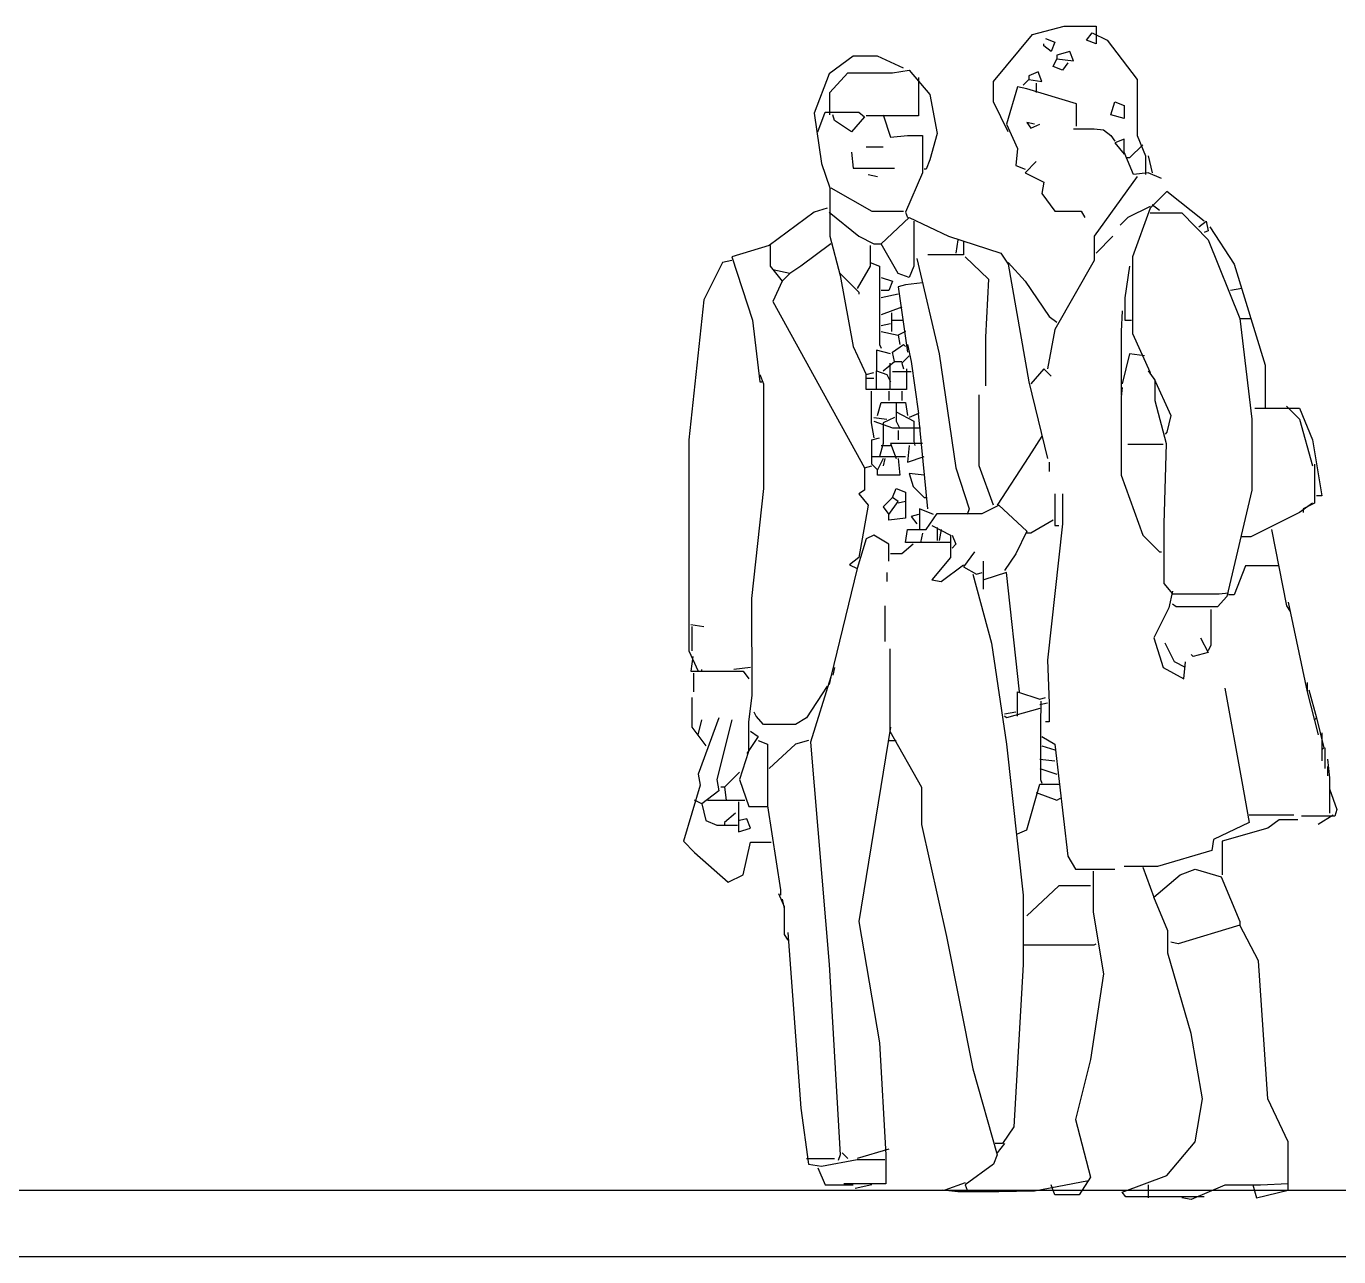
# Model space of a CAD drawing. Extents: x 500 to 638, y 181 to 267.
# Drawn here: x 604.178 to 606.152, y 209.438 to 211.289 of the extents above; entities that cross this region are included whole.
import ezdxf

# ---------------------------------------------------------------- set-up
doc = ezdxf.new("R2010")
doc.units = 0
doc.header["$LTSCALE"] = 7
doc.layers.add('ACESSÓRIO', color=2, linetype='CONTINUOUS')
doc.layers.add('ALVENARIA', color=7, linetype='CONTINUOUS')

msp = doc.modelspace()

# ---------------------------------------------------------------- linework, layer by layer
at = {"layer": 'ACESSÓRIO', "linetype": 'Continuous'}
for points in [[(605.6549, 211.1305), (605.6325, 211.1754), (605.6325, 211.2063), (605.6915, 211.2766), (605.7392, 211.2892), (605.787, 211.2892), (605.787, 211.2625), (605.7729, 211.2681), (605.7814, 211.2794), (605.8038, 211.2681), (605.8488, 211.2091), (605.8488, 211.1249), (605.8614, 211.094), (605.8614, 211.0659)], [(605.7111, 211.2709), (605.7252, 211.2653), (605.7196, 211.2513), (605.7083, 211.2597), (605.7083, 211.2625)], [(605.7111, 211.2709), (605.7252, 211.2653), (605.7196, 211.2513), (605.7083, 211.2597), (605.7083, 211.2625)], [(605.7111, 211.2709), (605.7252, 211.2653), (605.7196, 211.2513), (605.7083, 211.2597), (605.7083, 211.2625)], [(605.4976, 211.226), (605.4583, 211.2443), (605.4218, 211.2443), (605.3853, 211.2176), (605.3628, 211.1586), (605.374, 211.0827), (605.3867, 211.0462), (605.3867, 210.9732), (605.4021, 210.9142), (605.4218, 210.8074), (605.4414, 210.7653), (605.4527, 210.7681)], [(605.7448, 211.2344), (605.7364, 211.2232), (605.7224, 211.2288), (605.728, 211.24), (605.7533, 211.2372), (605.7476, 211.2513), (605.728, 211.2457), (605.728, 211.24)], [(605.3867, 211.1558), (605.3867, 211.1895), (605.4134, 211.219), (605.4808, 211.219), (605.5061, 211.2232), (605.537, 211.1867), (605.5482, 211.1277), (605.537, 211.0884), (605.5313, 211.0743), (605.5285, 211.0743)], [(605.3867, 211.1558), (605.3867, 211.1895), (605.4134, 211.219), (605.4808, 211.219), (605.5061, 211.2232), (605.537, 211.1867), (605.5482, 211.1277), (605.537, 211.0884), (605.5313, 211.0743), (605.5285, 211.0743)], [(605.6858, 211.2091), (605.7055, 211.2063), (605.6999, 211.2204), (605.6858, 211.2148), (605.6858, 211.2091)], [(605.6858, 211.2091), (605.7055, 211.2063), (605.6999, 211.2204), (605.6858, 211.2148), (605.6858, 211.2091)], [(605.5201, 211.212), (605.5201, 211.1544), (605.4414, 211.1544)], [(605.5201, 211.212), (605.5201, 211.1544), (605.4414, 211.1544)], [(605.5201, 211.212), (605.5201, 211.1544), (605.4414, 211.1544)], [(605.7575, 211.1389), (605.7575, 211.1726), (605.683, 211.1951), (605.669, 211.1979), (605.6521, 211.1417), (605.669, 211.1052), (605.6662, 211.0799), (605.6802, 211.0743)], [(605.7575, 211.1389), (605.7575, 211.1726), (605.683, 211.1951), (605.669, 211.1979), (605.6521, 211.1417), (605.669, 211.1052), (605.6662, 211.0799), (605.6802, 211.0743)], [(605.7575, 211.1389), (605.7575, 211.1726), (605.683, 211.1951), (605.669, 211.1979), (605.6521, 211.1417), (605.669, 211.1052), (605.6662, 211.0799), (605.6802, 211.0743)], [(605.7575, 211.1389), (605.7575, 211.1726), (605.683, 211.1951), (605.669, 211.1979), (605.6521, 211.1417), (605.669, 211.1052), (605.6662, 211.0799), (605.6802, 211.0743)], [(605.7575, 211.1389), (605.7575, 211.1726), (605.683, 211.1951), (605.669, 211.1979), (605.6521, 211.1417), (605.669, 211.1052), (605.6662, 211.0799), (605.6802, 211.0743)], [(605.7575, 211.1389), (605.7575, 211.1726), (605.683, 211.1951), (605.669, 211.1979), (605.6521, 211.1417), (605.669, 211.1052), (605.6662, 211.0799), (605.6802, 211.0743)], [(605.7575, 211.1389), (605.7575, 211.1726), (605.683, 211.1951), (605.669, 211.1979), (605.6521, 211.1417), (605.669, 211.1052), (605.6662, 211.0799), (605.6802, 211.0743)], [(605.7575, 211.1389), (605.7575, 211.1726), (605.683, 211.1951), (605.669, 211.1979), (605.6521, 211.1417), (605.669, 211.1052), (605.6662, 211.0799), (605.6802, 211.0743)], [(605.6858, 211.2091), (605.6774, 211.2007)], [(605.6858, 211.2091), (605.6774, 211.2007)], [(605.6858, 211.2091), (605.6774, 211.2007)], [(605.6971, 211.2035), (605.6971, 211.1895)], [(605.6971, 211.2035), (605.6971, 211.1895)], [(605.6971, 211.2035), (605.6971, 211.1895)], [(605.6971, 211.2035), (605.6971, 211.1895)], [(605.6971, 211.2035), (605.6971, 211.1895)], [(605.6971, 211.2035), (605.6971, 211.1895)], [(605.6971, 211.2035), (605.6971, 211.1895)], [(605.6971, 211.2035), (605.6971, 211.1895)], [(605.3684, 211.1305), (605.3796, 211.16), (605.4302, 211.16), (605.4386, 211.153), (605.419, 211.1305), (605.3937, 211.1473), (605.3909, 211.1558)], [(605.8151, 211.1754), (605.8291, 211.1698), (605.8291, 211.1502), (605.8094, 211.1558), (605.8151, 211.1754)], [(605.8151, 211.1754), (605.8291, 211.1698), (605.8291, 211.1502), (605.8094, 211.1558), (605.8151, 211.1754)], [(605.8151, 211.1754), (605.8291, 211.1698), (605.8291, 211.1502), (605.8094, 211.1558), (605.8151, 211.1754)], [(605.8151, 211.1754), (605.8291, 211.1698), (605.8291, 211.1502), (605.8094, 211.1558), (605.8151, 211.1754)], [(605.8151, 211.1754), (605.8291, 211.1698), (605.8291, 211.1502), (605.8094, 211.1558), (605.8151, 211.1754)], [(605.8151, 211.1754), (605.8291, 211.1698), (605.8291, 211.1502), (605.8094, 211.1558), (605.8151, 211.1754)], [(605.8151, 211.1754), (605.8291, 211.1698), (605.8291, 211.1502), (605.8094, 211.1558), (605.8151, 211.1754)], [(605.8151, 211.1754), (605.8291, 211.1698), (605.8291, 211.1502), (605.8094, 211.1558), (605.8151, 211.1754)], [(605.4667, 211.1558), (605.478, 211.1221), (605.5033, 211.1249), (605.5257, 211.1249), (605.5257, 211.0687), (605.5004, 211.0097), (605.5033, 211.0013)], [(605.4667, 211.1558), (605.478, 211.1221), (605.5033, 211.1249), (605.5257, 211.1249), (605.5257, 211.0687), (605.5004, 211.0097), (605.5033, 211.0013)], [(605.4667, 211.1558), (605.478, 211.1221), (605.5033, 211.1249), (605.5257, 211.1249), (605.5257, 211.0687), (605.5004, 211.0097), (605.5033, 211.0013)], [(605.4667, 211.1558), (605.478, 211.1221), (605.5033, 211.1249), (605.5257, 211.1249), (605.5257, 211.0687), (605.5004, 211.0097), (605.5033, 211.0013)], [(605.4667, 211.1558), (605.478, 211.1221), (605.5033, 211.1249), (605.5257, 211.1249), (605.5257, 211.0687), (605.5004, 211.0097), (605.5033, 211.0013)], [(605.6943, 211.1417), (605.683, 211.1445), (605.6887, 211.1361), (605.7027, 211.1417)], [(605.6943, 211.1417), (605.683, 211.1445), (605.6887, 211.1361), (605.7027, 211.1417)], [(605.6943, 211.1417), (605.683, 211.1445), (605.6887, 211.1361), (605.7027, 211.1417)], [(605.7533, 211.1347), (605.7842, 211.1347), (605.7982, 211.1333), (605.8094, 211.1249), (605.8151, 211.1164)], [(605.8853, 211.0603), (605.8656, 211.0687), (605.8432, 211.0659), (605.8291, 211.0996), (605.8291, 211.1193), (605.8151, 211.1136), (605.8291, 211.0968)], [(605.8853, 211.0603), (605.8656, 211.0687), (605.8432, 211.0659), (605.8291, 211.0996), (605.8291, 211.1193), (605.8151, 211.1136), (605.8291, 211.0968)], [(605.8853, 211.0603), (605.8656, 211.0687), (605.8432, 211.0659), (605.8291, 211.0996), (605.8291, 211.1193), (605.8151, 211.1136), (605.8291, 211.0968)], [(605.8853, 211.0603), (605.8656, 211.0687), (605.8432, 211.0659), (605.8291, 211.0996), (605.8291, 211.1193), (605.8151, 211.1136), (605.8291, 211.0968)], [(605.8853, 211.0603), (605.8656, 211.0687), (605.8432, 211.0659), (605.8291, 211.0996), (605.8291, 211.1193), (605.8151, 211.1136), (605.8291, 211.0968)], [(605.8853, 211.0603), (605.8656, 211.0687), (605.8432, 211.0659), (605.8291, 211.0996), (605.8291, 211.1193), (605.8151, 211.1136), (605.8291, 211.0968)], [(605.8853, 211.0603), (605.8656, 211.0687), (605.8432, 211.0659), (605.8291, 211.0996), (605.8291, 211.1193), (605.8151, 211.1136), (605.8291, 211.0968)], [(605.419, 211.0996), (605.4218, 211.0757), (605.4836, 211.0757)], [(605.419, 211.0996), (605.4218, 211.0757), (605.4836, 211.0757)], [(605.419, 211.0996), (605.4218, 211.0757), (605.4836, 211.0757)], [(605.419, 211.0996), (605.4218, 211.0757), (605.4836, 211.0757)], [(605.419, 211.0996), (605.4218, 211.0757), (605.4836, 211.0757)], [(605.419, 211.0996), (605.4218, 211.0757), (605.4836, 211.0757)], [(605.4414, 211.108), (605.4667, 211.108)], [(605.4414, 211.108), (605.4667, 211.108)], [(605.8572, 211.1108), (605.8375, 211.0912), (605.8319, 211.0912)], [(605.6971, 211.0855), (605.6802, 211.0687), (605.7083, 211.0546), (605.7055, 211.0378), (605.7252, 211.0111), (605.7645, 211.0111), (605.7701, 211.0013)], [(605.6971, 211.0855), (605.6802, 211.0687), (605.7083, 211.0546), (605.7055, 211.0378), (605.7252, 211.0111), (605.7645, 211.0111), (605.7701, 211.0013)], [(605.6971, 211.0855), (605.6802, 211.0687), (605.7083, 211.0546), (605.7055, 211.0378), (605.7252, 211.0111), (605.7645, 211.0111), (605.7701, 211.0013)], [(605.6971, 211.0855), (605.6802, 211.0687), (605.7083, 211.0546), (605.7055, 211.0378), (605.7252, 211.0111), (605.7645, 211.0111), (605.7701, 211.0013)], [(605.8656, 211.094), (605.8712, 211.0687)], [(605.4443, 211.0659), (605.4583, 211.0631)], [(605.8488, 211.0631), (605.7842, 210.9732), (605.7842, 210.9367), (605.7252, 210.8327), (605.7139, 210.7737)], [(605.8488, 211.0631), (605.7842, 210.9732), (605.7842, 210.9367), (605.7252, 210.8327), (605.7139, 210.7737)], [(605.8488, 211.0631), (605.7842, 210.9732), (605.7842, 210.9367), (605.7252, 210.8327), (605.7139, 210.7737)], [(605.3881, 211.0462), (605.4499, 211.0111), (605.4976, 211.0111)], [(605.3881, 211.0462), (605.4499, 211.0111), (605.4976, 211.0111)], [(605.3881, 211.0462), (605.4499, 211.0111), (605.4976, 211.0111)], [(605.3881, 211.0462), (605.4499, 211.0111), (605.4976, 211.0111)], [(605.3881, 211.0462), (605.4499, 211.0111), (605.4976, 211.0111)], [(605.3881, 211.0462), (605.4499, 211.0111), (605.4976, 211.0111)], [(605.9499, 210.9957), (605.8937, 211.0406), (605.8684, 211.0153), (605.8418, 210.9423), (605.8418, 210.8271), (605.8684, 210.7681)], [(605.9499, 210.9957), (605.8937, 211.0406), (605.8684, 211.0153), (605.8418, 210.9423), (605.8418, 210.8271), (605.8684, 210.7681)], [(605.9499, 210.9957), (605.8937, 211.0406), (605.8684, 211.0153), (605.8418, 210.9423), (605.8418, 210.8271), (605.8684, 210.7681)], [(605.8712, 211.0209), (605.8825, 211.0125)], [(605.8712, 211.0209), (605.8825, 211.0125)], [(605.8712, 211.0209), (605.8825, 211.0125)], [(605.8712, 211.0209), (605.8825, 211.0125)], [(605.8712, 211.0209), (605.8825, 211.0125)], [(605.3825, 211.0153), (605.3628, 211.0097), (605.2954, 210.9591), (605.2392, 210.9423), (605.2701, 210.8468), (605.2813, 210.7541), (605.2841, 210.7541)], [(605.3853, 211.0097), (605.4302, 210.9732), (605.4527, 210.9619), (605.4639, 210.9619)], [(605.3853, 211.0097), (605.4302, 210.9732), (605.4527, 210.9619), (605.4639, 210.9619)], [(605.5131, 210.9957), (605.5131, 210.9282), (605.5061, 210.9114), (605.4892, 210.917), (605.4639, 210.9619), (605.5061, 211.0013), (605.5651, 210.9732), (605.6437, 210.9479), (605.6549, 210.931), (605.6858, 210.7541), (605.7139, 210.6389)], [(605.8684, 211.0181), (605.8347, 211.0013), (605.8235, 210.99)], [(605.8684, 211.0181), (605.8347, 211.0013), (605.8235, 210.99)], [(605.8684, 211.0181), (605.8347, 211.0013), (605.8235, 210.99)], [(605.8684, 211.0181), (605.8347, 211.0013), (605.8235, 210.99)], [(605.8684, 211.0083), (605.9162, 211.0083), (605.9555, 210.9676), (606.0033, 210.8496), (606.0215, 210.6979), (606.0215, 210.5911), (605.9836, 210.431), (605.9696, 210.4156), (605.9078, 210.4156), (605.9021, 210.4198)], [(605.9415, 210.9872), (605.9527, 210.9957), (605.9555, 210.9816), (605.9499, 210.9788)], [(605.9415, 210.9872), (605.9527, 210.9957), (605.9555, 210.9816), (605.9499, 210.9788)], [(605.9415, 210.9872), (605.9527, 210.9957), (605.9555, 210.9816), (605.9499, 210.9788)], [(605.9583, 210.9872), (605.9948, 210.931), (606.0412, 210.7794), (606.0412, 210.7147)], [(605.3881, 210.9619), (605.3431, 210.9282), (605.3263, 210.917), (605.301, 210.9226)], [(605.3881, 210.9619), (605.3431, 210.9282), (605.3263, 210.917), (605.301, 210.9226)], [(605.3881, 210.9619), (605.3431, 210.9282), (605.3263, 210.917), (605.301, 210.9226)], [(605.3881, 210.9619), (605.3431, 210.9282), (605.3263, 210.917), (605.301, 210.9226)], [(605.3881, 210.9619), (605.3431, 210.9282), (605.3263, 210.917), (605.301, 210.9226)], [(605.5875, 210.9648), (605.5875, 210.9451), (605.5342, 210.9451)], [(605.5875, 210.9648), (605.5875, 210.9451), (605.5342, 210.9451)], [(605.5875, 210.9648), (605.5875, 210.9451), (605.5342, 210.9451)], [(605.5875, 210.9648), (605.5875, 210.9451), (605.5342, 210.9451)], [(605.5875, 210.9648), (605.5875, 210.9451), (605.5342, 210.9451)], [(605.5875, 210.9648), (605.5875, 210.9451), (605.5342, 210.9451)], [(605.5791, 210.9676), (605.5763, 210.9479)], [(605.5791, 210.9676), (605.5763, 210.9479)], [(605.787, 210.9479), (605.8123, 210.9732)], [(605.787, 210.9479), (605.8123, 210.9732)], [(605.2968, 210.9591), (605.2968, 210.9282), (605.315, 210.9058), (605.301, 210.8749), (605.4386, 210.6248), (605.4499, 210.6277)], [(605.2968, 210.9591), (605.2968, 210.9282), (605.315, 210.9058), (605.301, 210.8749), (605.4386, 210.6248), (605.4499, 210.6277)], [(605.4471, 210.9591), (605.4471, 210.9282), (605.4274, 210.8945)], [(605.5903, 210.9423), (605.6254, 210.9086), (605.6205, 210.8215), (605.6205, 210.7484)], [(605.2392, 210.9367), (605.2251, 210.9339), (605.1971, 210.8777), (605.1746, 210.667), (605.1746, 210.3496), (605.1886, 210.3186), (605.256, 210.3186), (605.2645, 210.3074)], [(605.2392, 210.9367), (605.2251, 210.9339), (605.1971, 210.8777), (605.1746, 210.667), (605.1746, 210.3496), (605.1886, 210.3186), (605.256, 210.3186), (605.2645, 210.3074)], [(605.4471, 210.9339), (605.4611, 210.9282), (605.4611, 210.8102), (605.4639, 210.8046)], [(605.4471, 210.9339), (605.4611, 210.9282), (605.4611, 210.8102), (605.4639, 210.8046)], [(605.4471, 210.9339), (605.4611, 210.9282), (605.4611, 210.8102), (605.4639, 210.8046)], [(605.4471, 210.9339), (605.4611, 210.9282), (605.4611, 210.8102), (605.4639, 210.8046)], [(605.4471, 210.9339), (605.4611, 210.9282), (605.4611, 210.8102), (605.4639, 210.8046)], [(605.4471, 210.9339), (605.4611, 210.9282), (605.4611, 210.8102), (605.4639, 210.8046)], [(605.4471, 210.9339), (605.4611, 210.9282), (605.4611, 210.8102), (605.4639, 210.8046)], [(605.4471, 210.9339), (605.4611, 210.9282), (605.4611, 210.8102), (605.4639, 210.8046)], [(605.4471, 210.9339), (605.4611, 210.9282), (605.4611, 210.8102), (605.4639, 210.8046)], [(605.4471, 210.9339), (605.4611, 210.9282), (605.4611, 210.8102), (605.4639, 210.8046)], [(605.5173, 210.9395), (605.551, 210.7962), (605.5763, 210.6248), (605.596, 210.563), (605.5931, 210.5546)], [(605.5173, 210.9395), (605.551, 210.7962), (605.5763, 210.6248), (605.596, 210.563), (605.5931, 210.5546)], [(605.5173, 210.9395), (605.551, 210.7962), (605.5763, 210.6248), (605.596, 210.563), (605.5931, 210.5546)], [(605.6549, 210.9339), (605.6802, 210.9058), (605.7167, 210.8524), (605.728, 210.844)], [(605.6549, 210.9339), (605.6802, 210.9058), (605.7167, 210.8524), (605.728, 210.844)], [(605.8375, 210.9282), (605.8305, 210.8805), (605.8305, 210.8468), (605.8403, 210.8468)], [(605.8375, 210.9282), (605.8305, 210.8805), (605.8305, 210.8468), (605.8403, 210.8468)], [(605.8375, 210.9282), (605.8305, 210.8805), (605.8305, 210.8468), (605.8403, 210.8468)], [(605.3263, 210.917), (605.315, 210.9058)], [(605.3263, 210.917), (605.315, 210.9058)], [(605.3263, 210.917), (605.315, 210.9058)], [(605.3263, 210.917), (605.315, 210.9058)], [(605.4021, 210.917), (605.4302, 210.8889), (605.4302, 210.8861)], [(605.4021, 210.917), (605.4302, 210.8889), (605.4302, 210.8861)], [(605.4021, 210.917), (605.4302, 210.8889), (605.4302, 210.8861)], [(605.4639, 210.9114), (605.4808, 210.9058), (605.4752, 210.8917), (605.4639, 210.8917)], [(605.4639, 210.9114), (605.4808, 210.9058), (605.4752, 210.8917), (605.4639, 210.8917)], [(605.4639, 210.9114), (605.4808, 210.9058), (605.4752, 210.8917), (605.4639, 210.8917)], [(605.4639, 210.9114), (605.4808, 210.9058), (605.4752, 210.8917), (605.4639, 210.8917)], [(605.4639, 210.9114), (605.4808, 210.9058), (605.4752, 210.8917), (605.4639, 210.8917)], [(605.4639, 210.9114), (605.4808, 210.9058), (605.4752, 210.8917), (605.4639, 210.8917)], [(605.4639, 210.9114), (605.4808, 210.9058), (605.4752, 210.8917), (605.4639, 210.8917)], [(605.5257, 210.9029), (605.5004, 210.9001), (605.4892, 210.8973), (605.5033, 210.799)], [(605.5257, 210.9029), (605.5004, 210.9001), (605.4892, 210.8973), (605.5033, 210.799)], [(605.5257, 210.9029), (605.5004, 210.9001), (605.4892, 210.8973), (605.5033, 210.799)], [(605.5257, 210.9029), (605.5004, 210.9001), (605.4892, 210.8973), (605.5033, 210.799)], [(605.5257, 210.9029), (605.5004, 210.9001), (605.4892, 210.8973), (605.5033, 210.799)], [(605.5257, 210.9029), (605.5004, 210.9001), (605.4892, 210.8973), (605.5033, 210.799)], [(605.5257, 210.9029), (605.5004, 210.9001), (605.4892, 210.8973), (605.5033, 210.799)], [(605.5257, 210.9029), (605.5004, 210.9001), (605.4892, 210.8973), (605.5033, 210.799)], [(605.4892, 210.8861), (605.4639, 210.8805)], [(605.4892, 210.8861), (605.4639, 210.8805)], [(605.4892, 210.8861), (605.4639, 210.8805)], [(606.0061, 210.8945), (605.9892, 210.8917)], [(605.4948, 210.8664), (605.4639, 210.8552)], [(605.4794, 210.858), (605.4794, 210.8299)], [(605.4794, 210.858), (605.4794, 210.8299)], [(605.4794, 210.858), (605.4794, 210.8299)], [(605.4808, 210.8468), (605.4976, 210.8468)], [(605.8263, 210.8608), (605.8249, 210.8299), (605.8249, 210.7344)], [(605.8263, 210.8608), (605.8249, 210.8299), (605.8249, 210.7344)], [(606.0033, 210.8496), (606.0201, 210.8496)], [(606.0033, 210.8496), (606.0201, 210.8496)], [(606.0033, 210.8496), (606.0201, 210.8496)], [(605.478, 210.8412), (605.4639, 210.8383)], [(605.478, 210.8412), (605.4639, 210.8383)], [(605.478, 210.8412), (605.4639, 210.8383)], [(605.478, 210.8412), (605.4639, 210.8383)], [(605.4639, 210.8299), (605.4892, 210.8243), (605.492, 210.8102)], [(605.4639, 210.8299), (605.4892, 210.8243), (605.492, 210.8102)], [(605.4639, 210.8299), (605.4892, 210.8243), (605.492, 210.8102)], [(605.4639, 210.8299), (605.4892, 210.8243), (605.492, 210.8102)], [(605.5004, 210.8299), (605.4892, 210.8243)], [(605.5004, 210.8299), (605.4892, 210.8243)], [(605.5004, 210.8299), (605.4892, 210.8243)], [(605.5004, 210.8299), (605.4892, 210.8243)], [(605.5004, 210.8299), (605.4892, 210.8243)], [(605.4836, 210.785), (605.4808, 210.799), (605.4976, 210.8102), (605.5004, 210.8074)], [(605.4836, 210.785), (605.4808, 210.799), (605.4976, 210.8102), (605.5004, 210.8074)], [(605.4836, 210.785), (605.4808, 210.799), (605.4976, 210.8102), (605.5004, 210.8074)], [(605.4836, 210.785), (605.4808, 210.799), (605.4976, 210.8102), (605.5004, 210.8074)], [(605.4836, 210.785), (605.4808, 210.799), (605.4976, 210.8102), (605.5004, 210.8074)], [(605.4836, 210.785), (605.4808, 210.799), (605.4976, 210.8102), (605.5004, 210.8074)], [(605.4836, 210.785), (605.4808, 210.799), (605.4976, 210.8102), (605.5004, 210.8074)], [(605.4836, 210.785), (605.4808, 210.799), (605.4976, 210.8102), (605.5004, 210.8074)], [(605.4836, 210.785), (605.4808, 210.799), (605.4976, 210.8102), (605.5004, 210.8074)], [(605.5033, 210.8102), (605.5089, 210.785), (605.5201, 210.7063)], [(605.5033, 210.8102), (605.5089, 210.785), (605.5201, 210.7063)], [(605.5033, 210.8102), (605.5089, 210.785), (605.5201, 210.7063)], [(605.478, 210.7962), (605.4569, 210.8018), (605.4569, 210.7709)], [(605.4667, 210.7709), (605.4836, 210.785), (605.4948, 210.785)], [(605.4667, 210.7709), (605.4836, 210.785), (605.4948, 210.785)], [(605.5061, 210.7934), (605.4948, 210.7822), (605.4976, 210.7737)], [(605.5061, 210.7934), (605.4948, 210.7822), (605.4976, 210.7737)], [(605.5061, 210.7934), (605.4948, 210.7822), (605.4976, 210.7737)], [(605.86, 210.7934), (605.8375, 210.7962), (605.8263, 210.7513)], [(605.2813, 210.7653), (605.2869, 210.7513), (605.2869, 210.5939), (605.2687, 210.4282), (605.2694, 210.2821), (605.2641, 210.2428), (605.2641, 210.1979), (605.2504, 210.1557), (605.2645, 210.115), (605.2926, 210.115)], [(605.4766, 210.7822), (605.4766, 210.7428), (605.4414, 210.7428), (605.4414, 210.7653)], [(605.4766, 210.7822), (605.4766, 210.7428), (605.4414, 210.7428), (605.4414, 210.7653)], [(605.4766, 210.7822), (605.4766, 210.7428), (605.4414, 210.7428), (605.4414, 210.7653)], [(605.4766, 210.7822), (605.4766, 210.7428), (605.4414, 210.7428), (605.4414, 210.7653)], [(605.4766, 210.7822), (605.4766, 210.7428), (605.4414, 210.7428), (605.4414, 210.7653)], [(605.4569, 210.7428), (605.4569, 210.7709), (605.4724, 210.7653), (605.478, 210.7541)], [(605.4569, 210.7428), (605.4569, 210.7709), (605.4724, 210.7653), (605.478, 210.7541)], [(605.4569, 210.7428), (605.4569, 210.7709), (605.4724, 210.7653), (605.478, 210.7541)], [(605.4569, 210.7428), (605.4569, 210.7709), (605.4724, 210.7653), (605.478, 210.7541)], [(605.4569, 210.7428), (605.4569, 210.7709), (605.4724, 210.7653), (605.478, 210.7541)], [(605.4569, 210.7428), (605.4569, 210.7709), (605.4724, 210.7653), (605.478, 210.7541)], [(605.4569, 210.7428), (605.4569, 210.7709), (605.4724, 210.7653), (605.478, 210.7541)], [(605.4569, 210.7428), (605.4569, 210.7709), (605.4724, 210.7653), (605.478, 210.7541)], [(605.5018, 210.7737), (605.5018, 210.7428), (605.478, 210.7428)], [(605.5018, 210.7737), (605.5018, 210.7428), (605.478, 210.7428)], [(605.5018, 210.7737), (605.5018, 210.7428), (605.478, 210.7428)], [(605.5018, 210.7737), (605.5018, 210.7428), (605.478, 210.7428)], [(605.5018, 210.7737), (605.5018, 210.7428), (605.478, 210.7428)], [(605.5018, 210.7737), (605.5018, 210.7428), (605.478, 210.7428)], [(605.4808, 210.7695), (605.5089, 210.7695)], [(605.4808, 210.7695), (605.5089, 210.7695)], [(605.4808, 210.7695), (605.5089, 210.7695)], [(605.7196, 210.7625), (605.7083, 210.7737), (605.6887, 210.7513)], [(605.7196, 210.7625), (605.7083, 210.7737), (605.6887, 210.7513)], [(605.7196, 210.7625), (605.7083, 210.7737), (605.6887, 210.7513)], [(605.7196, 210.7625), (605.7083, 210.7737), (605.6887, 210.7513)], [(605.8656, 210.7709), (605.8755, 210.7569), (605.8755, 210.726), (605.8923, 210.6614), (605.8888, 210.5406), (605.8888, 210.4507), (605.9021, 210.4352), (605.9724, 210.4352), (605.9864, 210.4366)], [(605.8656, 210.7709), (605.8755, 210.7569), (605.8755, 210.726), (605.8923, 210.6614), (605.8888, 210.5406), (605.8888, 210.4507), (605.9021, 210.4352), (605.9724, 210.4352), (605.9864, 210.4366)], [(605.8656, 210.7709), (605.8755, 210.7569), (605.8755, 210.726), (605.8923, 210.6614), (605.8888, 210.5406), (605.8888, 210.4507), (605.9021, 210.4352), (605.9724, 210.4352), (605.9864, 210.4366)], [(605.4414, 210.7597), (605.4527, 210.7597)], [(605.8263, 210.7456), (605.8249, 210.7316), (605.8249, 210.6136), (605.8572, 210.5237), (605.8825, 210.4984), (605.8853, 210.4984)], [(605.8741, 210.7597), (605.8993, 210.7035), (605.8937, 210.6782), (605.8909, 210.6754)], [(605.8741, 210.7597), (605.8993, 210.7035), (605.8937, 210.6782), (605.8909, 210.6754)], [(605.8741, 210.7597), (605.8993, 210.7035), (605.8937, 210.6782), (605.8909, 210.6754)], [(605.8741, 210.7597), (605.8993, 210.7035), (605.8937, 210.6782), (605.8909, 210.6754)], [(605.8741, 210.7597), (605.8993, 210.7035), (605.8937, 210.6782), (605.8909, 210.6754)], [(605.4485, 210.74), (605.4485, 210.6923), (605.4527, 210.6698)], [(605.4752, 210.74), (605.4752, 210.726)], [(605.4752, 210.74), (605.4752, 210.726)], [(605.4752, 210.74), (605.4752, 210.726)], [(605.4752, 210.74), (605.4752, 210.726)], [(605.4752, 210.74), (605.4752, 210.726)], [(605.4752, 210.74), (605.4752, 210.726)], [(605.4752, 210.74), (605.4752, 210.726)], [(605.4948, 210.74), (605.4948, 210.726)], [(605.6325, 210.5687), (605.6114, 210.6277), (605.6114, 210.7344)], [(605.6325, 210.5687), (605.6114, 210.6277), (605.6114, 210.7344)], [(605.6325, 210.5687), (605.6114, 210.6277), (605.6114, 210.7344)], [(605.6325, 210.5687), (605.6114, 210.6277), (605.6114, 210.7344)], [(605.6325, 210.5687), (605.6114, 210.6277), (605.6114, 210.7344)], [(605.4583, 210.7035), (605.4639, 210.7232), (605.5004, 210.7232), (605.5033, 210.7035)], [(605.4583, 210.7035), (605.4639, 210.7232), (605.5004, 210.7232), (605.5033, 210.7035)], [(605.4583, 210.7035), (605.4639, 210.7232), (605.5004, 210.7232), (605.5033, 210.7035)], [(605.4864, 210.7232), (605.4864, 210.6951), (605.492, 210.6838)], [(605.4864, 210.7232), (605.4864, 210.6951), (605.492, 210.6838)], [(605.4864, 210.7232), (605.4864, 210.6951), (605.492, 210.6838)], [(605.4864, 210.7232), (605.4864, 210.6951), (605.492, 210.6838)], [(605.4864, 210.7232), (605.4864, 210.6951), (605.492, 210.6838)], [(605.4864, 210.7091), (605.5131, 210.6951), (605.5131, 210.6642), (605.5145, 210.6586)], [(605.4864, 210.7091), (605.5131, 210.6951), (605.5131, 210.6642), (605.5145, 210.6586)], [(605.4864, 210.7091), (605.5131, 210.6951), (605.5131, 210.6642), (605.5145, 210.6586)], [(605.5342, 210.563), (605.5201, 210.7063), (605.5061, 210.7007)], [(605.5342, 210.563), (605.5201, 210.7063), (605.5061, 210.7007)], [(606.0258, 210.7147), (606.0932, 210.7147), (606.1128, 210.667), (606.1269, 210.5827), (606.1185, 210.5827)], [(606.0735, 210.7175), (606.0932, 210.6979), (606.1128, 210.6277)], [(605.4527, 210.7007), (605.4724, 210.6979)], [(605.4527, 210.6951), (605.4808, 210.6852), (605.5229, 210.6852)], [(605.4527, 210.6951), (605.4808, 210.6852), (605.5229, 210.6852)], [(605.4836, 210.7007), (605.4667, 210.6923), (605.4667, 210.6614), (605.4611, 210.6417)], [(605.4667, 210.6389), (605.4583, 210.622), (605.4499, 210.6305), (605.4499, 210.667), (605.4611, 210.6698)], [(605.4667, 210.6389), (605.4583, 210.622), (605.4499, 210.6305), (605.4499, 210.667), (605.4611, 210.6698)], [(605.4892, 210.681), (605.4892, 210.667)], [(605.7055, 210.6726), (605.6858, 210.6417), (605.6381, 210.5687)], [(605.7055, 210.6726), (605.6858, 210.6417), (605.6381, 210.5687)], [(605.7055, 210.6726), (605.6858, 210.6417), (605.6381, 210.5687)], [(605.4639, 210.6586), (605.478, 210.6586)], [(605.4639, 210.6586), (605.478, 210.6586)], [(605.4639, 210.6586), (605.478, 210.6586)], [(605.4639, 210.6586), (605.478, 210.6586)], [(605.4639, 210.6586), (605.478, 210.6586)], [(605.4639, 210.6586), (605.478, 210.6586)], [(605.4639, 210.6586), (605.478, 210.6586)], [(605.4639, 210.6586), (605.478, 210.6586)], [(605.4639, 210.6586), (605.478, 210.6586)], [(605.4639, 210.6586), (605.478, 210.6586)], [(605.5257, 210.6614), (605.478, 210.6614), (605.4864, 210.6389)], [(605.5257, 210.6614), (605.478, 210.6614), (605.4864, 210.6389)], [(605.5061, 210.6586), (605.5033, 210.6333), (605.5285, 210.6417)], [(605.8881, 210.66), (605.8347, 210.66)], [(605.4386, 210.6248), (605.4386, 210.5911), (605.4302, 210.5855), (605.4443, 210.5687), (605.4302, 210.49), (605.4162, 210.4788), (605.4274, 210.4731)], [(605.4386, 210.6248), (605.4386, 210.5911), (605.4302, 210.5855), (605.4443, 210.5687), (605.4302, 210.49), (605.4162, 210.4788), (605.4274, 210.4731)], [(605.4499, 210.6417), (605.5004, 210.6417)], [(605.4892, 210.6389), (605.492, 210.6136), (605.4583, 210.6136), (605.4583, 210.622)], [(605.4695, 210.6389), (605.4667, 210.6277)], [(605.7167, 210.6333), (605.7167, 210.6192)], [(605.7167, 210.6333), (605.7167, 210.6192)], [(606.1156, 210.6305), (606.1156, 210.5715), (606.0988, 210.563), (606.0988, 210.5574)], [(605.5285, 210.6136), (605.5061, 210.6164), (605.5117, 210.5968), (605.5285, 210.5799), (605.5313, 210.5799)], [(605.5285, 210.6136), (605.5061, 210.6164), (605.5117, 210.5968), (605.5285, 210.5799), (605.5313, 210.5799)], [(605.4808, 210.5799), (605.4864, 210.5939), (605.5004, 210.5883), (605.5004, 210.549), (605.4752, 210.5462), (605.4752, 210.5546)], [(605.4808, 210.5799), (605.4864, 210.5939), (605.5004, 210.5883), (605.5004, 210.549), (605.4752, 210.5462), (605.4752, 210.5546)], [(605.4808, 210.5799), (605.4864, 210.5939), (605.5004, 210.5883), (605.5004, 210.549), (605.4752, 210.5462), (605.4752, 210.5546)], [(605.7364, 210.5855), (605.7364, 210.5406), (605.7139, 210.3355), (605.7167, 210.2709), (605.7167, 210.2428), (605.7111, 210.2428)], [(605.7252, 210.5855), (605.7252, 210.5378), (605.7308, 210.5378)], [(605.4808, 210.5799), (605.4667, 210.5659), (605.4752, 210.5546), (605.4892, 210.5743), (605.4808, 210.5799)], [(605.4808, 210.5799), (605.4667, 210.5659), (605.4752, 210.5546), (605.4892, 210.5743), (605.4808, 210.5799)], [(605.5004, 210.5743), (605.4892, 210.5715)], [(605.5679, 210.5125), (605.5004, 210.5125), (605.5033, 210.5321), (605.5313, 210.5321), (605.5482, 210.556), (605.6156, 210.556), (605.6409, 210.5687), (605.683, 210.5293), (605.6662, 210.4956), (605.6493, 210.4703)], [(605.5679, 210.5125), (605.5004, 210.5125), (605.5033, 210.5321), (605.5313, 210.5321), (605.5482, 210.556), (605.6156, 210.556), (605.6409, 210.5687), (605.683, 210.5293), (605.6662, 210.4956), (605.6493, 210.4703)], [(606.1128, 210.5715), (606.0932, 210.5574), (606.0201, 210.5209), (606.0061, 210.5209)], [(606.1128, 210.5715), (606.0932, 210.5574), (606.0201, 210.5209), (606.0061, 210.5209)], [(606.1128, 210.5715), (606.0932, 210.5574), (606.0201, 210.5209), (606.0061, 210.5209)], [(605.5201, 210.5546), (605.5089, 210.5518), (605.5173, 210.5406)], [(605.5201, 210.5546), (605.5089, 210.5518), (605.5173, 210.5406)], [(605.5201, 210.5546), (605.5089, 210.5518), (605.5173, 210.5406)], [(605.5426, 210.5546), (605.5215, 210.563), (605.5215, 210.5321)], [(605.5426, 210.5546), (605.5215, 210.563), (605.5215, 210.5321)], [(605.7224, 210.5462), (605.6887, 210.5265), (605.683, 210.5265)], [(605.7224, 210.5462), (605.6887, 210.5265), (605.683, 210.5265)], [(605.5257, 210.5265), (605.5229, 210.5125)], [(605.5257, 210.5265), (605.5229, 210.5125)], [(605.5398, 210.5378), (605.5679, 210.5237), (605.5679, 210.49), (605.5398, 210.4563), (605.5538, 210.4535), (605.5875, 210.4788)], [(605.5398, 210.5378), (605.5679, 210.5237), (605.5679, 210.49), (605.5398, 210.4563), (605.5538, 210.4535), (605.5875, 210.4788)], [(605.5398, 210.5378), (605.5679, 210.5237), (605.5679, 210.49), (605.5398, 210.4563), (605.5538, 210.4535), (605.5875, 210.4788)], [(605.5398, 210.5378), (605.5679, 210.5237), (605.5679, 210.49), (605.5398, 210.4563), (605.5538, 210.4535), (605.5875, 210.4788)], [(605.5482, 210.535), (605.5482, 210.5153)], [(605.5538, 210.5321), (605.551, 210.5153)], [(606.051, 210.5321), (606.0735, 210.417), (606.0791, 210.4085)], [(606.051, 210.5321), (606.0735, 210.417), (606.0791, 210.4085)], [(605.4752, 210.4844), (605.4752, 210.5097), (605.4527, 210.5237), (605.4414, 210.5181), (605.4274, 210.4731), (605.3881, 210.3102), (605.3853, 210.299)], [(605.4752, 210.4844), (605.4752, 210.5097), (605.4527, 210.5237), (605.4414, 210.5181), (605.4274, 210.4731), (605.3881, 210.3102), (605.3853, 210.299)], [(605.4752, 210.4844), (605.4752, 210.5097), (605.4527, 210.5237), (605.4414, 210.5181), (605.4274, 210.4731), (605.3881, 210.3102), (605.3853, 210.299)], [(605.4752, 210.4844), (605.4752, 210.5097), (605.4527, 210.5237), (605.4414, 210.5181), (605.4274, 210.4731), (605.3881, 210.3102), (605.3853, 210.299)], [(605.5117, 210.5097), (605.4948, 210.4956), (605.478, 210.4956)], [(605.5707, 210.5237), (605.5763, 210.5097), (605.5707, 210.5041)], [(605.6044, 210.4984), (605.5875, 210.476), (605.6072, 210.4647), (605.6156, 210.4675)], [(605.6044, 210.4984), (605.5875, 210.476), (605.6072, 210.4647), (605.6156, 210.4675)], [(605.6044, 210.4984), (605.5875, 210.476), (605.6072, 210.4647), (605.6156, 210.4675)], [(605.6044, 210.4984), (605.5875, 210.476), (605.6072, 210.4647), (605.6156, 210.4675)], [(605.6044, 210.4984), (605.5875, 210.476), (605.6072, 210.4647), (605.6156, 210.4675)], [(605.6044, 210.4984), (605.5875, 210.476), (605.6072, 210.4647), (605.6156, 210.4675)], [(605.6044, 210.4984), (605.5875, 210.476), (605.6072, 210.4647), (605.6156, 210.4675)], [(605.4724, 210.4675), (605.4724, 210.4535)], [(605.4724, 210.4675), (605.4724, 210.4535)], [(605.4724, 210.4675), (605.4724, 210.4535)], [(605.617, 210.4844), (605.617, 210.4423)], [(605.617, 210.4844), (605.617, 210.4423)], [(605.6718, 210.2877), (605.6521, 210.4675), (605.6184, 210.4563)], [(605.6718, 210.2877), (605.6521, 210.4675), (605.6184, 210.4563)], [(606.0623, 210.4774), (606.0117, 210.4774), (605.9948, 210.4338), (605.9864, 210.4338)], [(606.0623, 210.4774), (606.0117, 210.4774), (605.9948, 210.4338), (605.9864, 210.4338)], [(606.0623, 210.4774), (606.0117, 210.4774), (605.9948, 210.4338), (605.9864, 210.4338)], [(606.0623, 210.4774), (606.0117, 210.4774), (605.9948, 210.4338), (605.9864, 210.4338)], [(605.6016, 210.4647), (605.6297, 210.3608), (605.6521, 210.2091), (605.6774, 209.9816), (605.6774, 209.8776), (605.6634, 209.6332), (605.6465, 209.6079), (605.6353, 209.6079)], [(605.6016, 210.4647), (605.6297, 210.3608), (605.6521, 210.2091), (605.6774, 209.9816), (605.6774, 209.8776), (605.6634, 209.6332), (605.6465, 209.6079), (605.6353, 209.6079)], [(605.6016, 210.4647), (605.6297, 210.3608), (605.6521, 210.2091), (605.6774, 209.9816), (605.6774, 209.8776), (605.6634, 209.6332), (605.6465, 209.6079), (605.6353, 209.6079)], [(605.6016, 210.4647), (605.6297, 210.3608), (605.6521, 210.2091), (605.6774, 209.9816), (605.6774, 209.8776), (605.6634, 209.6332), (605.6465, 209.6079), (605.6353, 209.6079)], [(605.6016, 210.4647), (605.6297, 210.3608), (605.6521, 210.2091), (605.6774, 209.9816), (605.6774, 209.8776), (605.6634, 209.6332), (605.6465, 209.6079), (605.6353, 209.6079)], [(605.9021, 210.4394), (605.8965, 210.4142), (605.8741, 210.3692), (605.8881, 210.3243), (605.919, 210.3074), (605.9218, 210.3327)], [(605.4695, 210.417), (605.4695, 210.3636)], [(605.4695, 210.417), (605.4695, 210.3636)], [(605.4695, 210.417), (605.4695, 210.3636)], [(605.4695, 210.417), (605.4695, 210.3636)], [(605.4695, 210.417), (605.4695, 210.3636)], [(605.4695, 210.417), (605.4695, 210.3636)], [(605.9597, 210.4114), (605.9597, 210.358), (605.9555, 210.3496)], [(606.0763, 210.4226), (606.1044, 210.2877), (606.1213, 210.2231)], [(606.0763, 210.4226), (606.1044, 210.2877), (606.1213, 210.2231)], [(605.1774, 210.3889), (605.1971, 210.3861)], [(605.1774, 210.3889), (605.1971, 210.3861)], [(605.1774, 210.3889), (605.1971, 210.3861)], [(605.1774, 210.3889), (605.1971, 210.3861)], [(605.1774, 210.3889), (605.1971, 210.3861)], [(605.1788, 210.3861), (605.1788, 210.3496)], [(605.1788, 210.3861), (605.1788, 210.3496)], [(605.1788, 210.3861), (605.1788, 210.3496)], [(605.1788, 210.3861), (605.1788, 210.3496)], [(605.1788, 210.3861), (605.1788, 210.3496)], [(605.1788, 210.3861), (605.1788, 210.3496)], [(605.1788, 210.3861), (605.1788, 210.3496)], [(605.1788, 210.3861), (605.1788, 210.3496)], [(605.9443, 210.3692), (605.9555, 210.3467), (605.933, 210.3411), (605.9302, 210.3439)], [(605.4766, 210.3524), (605.4766, 210.2288), (605.5243, 210.1445), (605.5243, 210.0883), (605.5622, 209.9198), (605.6016, 209.7203), (605.6381, 209.5911), (605.6325, 209.577), (605.5903, 209.5461), (605.5931, 209.5377)], [(605.4766, 210.3524), (605.4766, 210.2288), (605.5243, 210.1445), (605.5243, 210.0883), (605.5622, 209.9198), (605.6016, 209.7203), (605.6381, 209.5911), (605.6325, 209.577), (605.5903, 209.5461), (605.5931, 209.5377)], [(605.4766, 210.3524), (605.4766, 210.2288), (605.5243, 210.1445), (605.5243, 210.0883), (605.5622, 209.9198), (605.6016, 209.7203), (605.6381, 209.5911), (605.6325, 209.577), (605.5903, 209.5461), (605.5931, 209.5377)], [(605.4766, 210.3524), (605.4766, 210.2288), (605.5243, 210.1445), (605.5243, 210.0883), (605.5622, 209.9198), (605.6016, 209.7203), (605.6381, 209.5911), (605.6325, 209.577), (605.5903, 209.5461), (605.5931, 209.5377)], [(605.9218, 210.3243), (605.905, 210.3327), (605.8909, 210.3608)], [(605.9218, 210.3243), (605.905, 210.3327), (605.8909, 210.3608)], [(605.9218, 210.3243), (605.905, 210.3327), (605.8909, 210.3608)], [(605.9218, 210.3243), (605.905, 210.3327), (605.8909, 210.3608)], [(605.9218, 210.3243), (605.905, 210.3327), (605.8909, 210.3608)], [(605.9218, 210.3243), (605.905, 210.3327), (605.8909, 210.3608)], [(605.1802, 210.3411), (605.1774, 210.3186), (605.1942, 210.3186), (605.1942, 210.3215)], [(605.1816, 210.3158), (605.1816, 210.2877)], [(605.1816, 210.3158), (605.1816, 210.2877)], [(605.1816, 210.3158), (605.1816, 210.2877)], [(605.2673, 210.3243), (605.242, 210.3215)], [(605.3881, 210.3102), (605.3572, 210.2119), (605.3853, 209.8776), (605.4021, 209.5911), (605.3993, 209.5827)], [(605.3881, 210.3102), (605.3572, 210.2119), (605.3853, 209.8776), (605.4021, 209.5911), (605.3993, 209.5827)], [(605.3881, 210.3102), (605.3572, 210.2119), (605.3853, 209.8776), (605.4021, 209.5911), (605.3993, 209.5827)], [(605.3937, 210.3243), (605.3909, 210.313)], [(605.3825, 210.2962), (605.3516, 210.2484), (605.3347, 210.2386), (605.2869, 210.2386), (605.2757, 210.2512), (605.2729, 210.2569)], [(605.9808, 210.2934), (606.0061, 210.1529), (606.0173, 210.0911), (605.9639, 210.0658), (605.9611, 210.049), (605.8797, 210.0251), (605.8291, 210.0251)], [(605.9808, 210.2934), (606.0061, 210.1529), (606.0173, 210.0911), (605.9639, 210.0658), (605.9611, 210.049), (605.8797, 210.0251), (605.8291, 210.0251)], [(605.9808, 210.2934), (606.0061, 210.1529), (606.0173, 210.0911), (605.9639, 210.0658), (605.9611, 210.049), (605.8797, 210.0251), (605.8291, 210.0251)], [(605.9808, 210.2934), (606.0061, 210.1529), (606.0173, 210.0911), (605.9639, 210.0658), (605.9611, 210.049), (605.8797, 210.0251), (605.8291, 210.0251)], [(605.9808, 210.2934), (606.0061, 210.1529), (606.0173, 210.0911), (605.9639, 210.0658), (605.9611, 210.049), (605.8797, 210.0251), (605.8291, 210.0251)], [(605.9808, 210.2934), (606.0061, 210.1529), (606.0173, 210.0911), (605.9639, 210.0658), (605.9611, 210.049), (605.8797, 210.0251), (605.8291, 210.0251)], [(605.9808, 210.2934), (606.0061, 210.1529), (606.0173, 210.0911), (605.9639, 210.0658), (605.9611, 210.049), (605.8797, 210.0251), (605.8291, 210.0251)], [(605.9808, 210.2934), (606.0061, 210.1529), (606.0173, 210.0911), (605.9639, 210.0658), (605.9611, 210.049), (605.8797, 210.0251), (605.8291, 210.0251)], [(605.9808, 210.2934), (606.0061, 210.1529), (606.0173, 210.0911), (605.9639, 210.0658), (605.9611, 210.049), (605.8797, 210.0251), (605.8291, 210.0251)], [(606.1044, 210.3018), (606.1044, 210.2877)], [(606.1044, 210.3018), (606.1044, 210.2877)], [(606.1072, 210.2906), (606.1185, 210.2484), (606.1156, 210.2456)], [(605.1788, 210.2793), (605.1788, 210.2344), (605.1999, 210.2063)], [(605.669, 210.2512), (605.669, 210.2877), (605.7027, 210.2765), (605.7111, 210.2793)], [(605.7139, 210.2709), (605.7027, 210.2681)], [(605.7139, 210.2709), (605.7027, 210.2681)], [(605.7139, 210.2709), (605.7027, 210.2681)], [(605.7041, 210.2737), (605.7034, 210.2372), (605.7034, 210.1557), (605.7055, 210.1501)], [(605.7027, 210.2625), (605.6521, 210.2484), (605.6493, 210.2512)], [(605.7027, 210.2625), (605.6521, 210.2484), (605.6493, 210.2512)], [(605.6662, 210.2569), (605.6493, 210.254)], [(605.2195, 210.2484), (605.1886, 210.1641), (605.1914, 210.1473), (605.1662, 210.063), (605.183, 210.0462), (605.2336, 210.0012), (605.256, 210.0125), (605.2673, 210.0616), (605.2982, 210.0616)], [(605.2195, 210.2484), (605.1886, 210.1641), (605.1914, 210.1473), (605.1662, 210.063), (605.183, 210.0462), (605.2336, 210.0012), (605.256, 210.0125), (605.2673, 210.0616), (605.2982, 210.0616)], [(605.2195, 210.2484), (605.1886, 210.1641), (605.1914, 210.1473), (605.1662, 210.063), (605.183, 210.0462), (605.2336, 210.0012), (605.256, 210.0125), (605.2673, 210.0616), (605.2982, 210.0616)], [(605.2195, 210.2484), (605.1886, 210.1641), (605.1914, 210.1473), (605.1662, 210.063), (605.183, 210.0462), (605.2336, 210.0012), (605.256, 210.0125), (605.2673, 210.0616), (605.2982, 210.0616)], [(605.2195, 210.2484), (605.1886, 210.1641), (605.1914, 210.1473), (605.1662, 210.063), (605.183, 210.0462), (605.2336, 210.0012), (605.256, 210.0125), (605.2673, 210.0616), (605.2982, 210.0616)], [(605.2195, 210.2484), (605.1886, 210.1641), (605.1914, 210.1473), (605.1662, 210.063), (605.183, 210.0462), (605.2336, 210.0012), (605.256, 210.0125), (605.2673, 210.0616), (605.2982, 210.0616)], [(605.2195, 210.2484), (605.1886, 210.1641), (605.1914, 210.1473), (605.1662, 210.063), (605.183, 210.0462), (605.2336, 210.0012), (605.256, 210.0125), (605.2673, 210.0616), (605.2982, 210.0616)], [(605.2195, 210.2484), (605.1886, 210.1641), (605.1914, 210.1473), (605.1662, 210.063), (605.183, 210.0462), (605.2336, 210.0012), (605.256, 210.0125), (605.2673, 210.0616), (605.2982, 210.0616)], [(605.2195, 210.2484), (605.1886, 210.1641), (605.1914, 210.1473), (605.1662, 210.063), (605.183, 210.0462), (605.2336, 210.0012), (605.256, 210.0125), (605.2673, 210.0616), (605.2982, 210.0616)], [(605.2195, 210.2484), (605.1886, 210.1641), (605.1914, 210.1473), (605.1662, 210.063), (605.183, 210.0462), (605.2336, 210.0012), (605.256, 210.0125), (605.2673, 210.0616), (605.2982, 210.0616)], [(605.2195, 210.2484), (605.1886, 210.1641), (605.1914, 210.1473), (605.1662, 210.063), (605.183, 210.0462), (605.2336, 210.0012), (605.256, 210.0125), (605.2673, 210.0616), (605.2982, 210.0616)], [(605.2392, 210.2456), (605.2167, 210.1557), (605.2195, 210.1389), (605.1942, 210.1192), (605.183, 210.1248)], [(605.1886, 210.2231), (605.1942, 210.2456)], [(605.478, 210.2344), (605.4302, 209.9422), (605.4611, 209.7596), (605.4709, 209.5911), (605.4709, 209.5475), (605.4077, 209.5475)], [(606.1185, 210.2484), (606.1297, 210.2035), (606.1269, 210.2007)], [(606.1185, 210.2484), (606.1297, 210.2035), (606.1269, 210.2007)], [(606.1185, 210.2484), (606.1297, 210.2035), (606.1269, 210.2007)], [(606.1185, 210.2484), (606.1297, 210.2035), (606.1269, 210.2007)], [(605.2673, 210.2288), (605.2785, 210.2203), (605.2617, 210.195)], [(605.2673, 210.2288), (605.2785, 210.2203), (605.2617, 210.195)], [(605.2785, 210.2147), (605.2926, 210.2091), (605.2926, 210.1164), (605.3122, 209.99), (605.3122, 209.9816)], [(605.2785, 210.2147), (605.2926, 210.2091), (605.2926, 210.1164), (605.3122, 209.99), (605.3122, 209.9816)], [(605.2785, 210.2147), (605.2926, 210.2091), (605.2926, 210.1164), (605.3122, 209.99), (605.3122, 209.9816)], [(605.2785, 210.2147), (605.2926, 210.2091), (605.2926, 210.1164), (605.3122, 209.99), (605.3122, 209.9816)], [(605.3544, 210.2147), (605.3347, 210.2091), (605.2954, 210.1726)], [(605.3544, 210.2147), (605.3347, 210.2091), (605.2954, 210.1726)], [(605.3544, 210.2147), (605.3347, 210.2091), (605.2954, 210.1726)], [(605.3544, 210.2147), (605.3347, 210.2091), (605.2954, 210.1726)], [(605.3544, 210.2147), (605.3347, 210.2091), (605.2954, 210.1726)], [(605.4752, 210.2147), (605.4864, 210.2147)], [(605.4752, 210.2147), (605.4864, 210.2147)], [(605.4752, 210.2147), (605.4864, 210.2147)], [(605.4752, 210.2147), (605.4864, 210.2147)], [(605.4752, 210.2147), (605.4864, 210.2147)], [(605.4752, 210.2147), (605.4864, 210.2147)], [(605.7055, 210.2203), (605.7252, 210.2091), (605.7448, 210.0405), (605.7561, 210.0209), (605.8151, 210.0209)], [(605.7055, 210.2203), (605.7252, 210.2091), (605.7448, 210.0405), (605.7561, 210.0209), (605.8151, 210.0209)], [(606.1269, 210.2259), (606.1269, 210.1838)], [(606.1269, 210.2259), (606.1269, 210.1838)], [(606.1269, 210.2259), (606.1269, 210.1838)], [(606.1269, 210.2259), (606.1269, 210.1838)], [(606.1269, 210.2259), (606.1269, 210.1838)], [(605.7055, 210.2063), (605.7252, 210.2007)], [(605.7055, 210.2063), (605.7252, 210.2007)], [(605.7055, 210.2063), (605.7252, 210.2007)], [(606.1311, 210.2035), (606.1311, 210.1726)], [(606.1311, 210.2035), (606.1311, 210.1726)], [(605.7027, 210.1866), (605.7252, 210.1838)], [(605.7027, 210.1726), (605.728, 210.1641)], [(606.1353, 210.1866), (606.1381, 210.1585), (606.1381, 210.1052)], [(606.1353, 210.1866), (606.1381, 210.1585), (606.1381, 210.1052)], [(606.1353, 210.1866), (606.1381, 210.1585), (606.1381, 210.1052)], [(606.1353, 210.1866), (606.1381, 210.1585), (606.1381, 210.1052)], [(606.1353, 210.1866), (606.1381, 210.1585), (606.1381, 210.1052)], [(606.1353, 210.1754), (606.1353, 210.1613)], [(605.2504, 210.167), (605.228, 210.1445), (605.2223, 210.1445)], [(605.2504, 210.167), (605.228, 210.1445), (605.2223, 210.1445)], [(605.2504, 210.167), (605.228, 210.1445), (605.2223, 210.1445)], [(605.2504, 210.167), (605.228, 210.1445), (605.2223, 210.1445)], [(605.2504, 210.167), (605.228, 210.1445), (605.2223, 210.1445)], [(605.2504, 210.167), (605.228, 210.1445), (605.2223, 210.1445)], [(605.228, 210.1445), (605.2308, 210.1248)], [(605.669, 210.0743), (605.683, 210.0799), (605.7027, 210.1487), (605.7308, 210.1487)], [(605.669, 210.0743), (605.683, 210.0799), (605.7027, 210.1487), (605.7308, 210.1487)], [(605.6971, 210.1361), (605.728, 210.1248), (605.7336, 210.1276)], [(605.6971, 210.1361), (605.728, 210.1248), (605.7336, 210.1276)], [(605.6971, 210.1361), (605.728, 210.1248), (605.7336, 210.1276)], [(605.6971, 210.1361), (605.728, 210.1248), (605.7336, 210.1276)], [(605.6971, 210.1361), (605.728, 210.1248), (605.7336, 210.1276)], [(606.1381, 210.1417), (606.1494, 210.1108), (606.1465, 210.1009), (606.096, 210.1009)], [(606.1381, 210.1417), (606.1494, 210.1108), (606.1465, 210.1009), (606.096, 210.1009)], [(605.1942, 210.1192), (605.1999, 210.0939), (605.2167, 210.0869), (605.2476, 210.0869)], [(605.1942, 210.1192), (605.1999, 210.0939), (605.2167, 210.0869), (605.2476, 210.0869)], [(605.1942, 210.1192), (605.1999, 210.0939), (605.2167, 210.0869), (605.2476, 210.0869)], [(605.2027, 210.1248), (605.2589, 210.1248)], [(605.249, 210.122), (605.249, 210.0771), (605.2673, 210.0827), (605.2617, 210.0967), (605.2504, 210.0939)], [(605.249, 210.122), (605.249, 210.0771), (605.2673, 210.0827), (605.2617, 210.0967), (605.2504, 210.0939)], [(605.2448, 210.1052), (605.228, 210.0911), (605.228, 210.0883)], [(605.2448, 210.1052), (605.228, 210.0911), (605.228, 210.0883)], [(605.2448, 210.1052), (605.228, 210.0911), (605.228, 210.0883)], [(605.2448, 210.1052), (605.228, 210.0911), (605.228, 210.0883)], [(605.2448, 210.1052), (605.228, 210.0911), (605.228, 210.0883)], [(605.2448, 210.1052), (605.228, 210.0911), (605.228, 210.0883)], [(605.2448, 210.1052), (605.228, 210.0911), (605.228, 210.0883)], [(606.0904, 210.0953), (606.0623, 210.0953), (606.0454, 210.0827), (605.9766, 210.063), (605.9766, 210.0125)], [(606.0904, 210.0953), (606.0623, 210.0953), (606.0454, 210.0827), (605.9766, 210.063), (605.9766, 210.0125)], [(606.0904, 210.0953), (606.0623, 210.0953), (606.0454, 210.0827), (605.9766, 210.063), (605.9766, 210.0125)], [(606.0847, 210.1024), (606.0173, 210.1024)], [(606.1437, 210.1024), (606.1213, 210.0883)], [(606.1437, 210.1024), (606.1213, 210.0883)], [(606.1437, 210.1024), (606.1213, 210.0883)], [(606.1437, 210.1024), (606.1213, 210.0883)], [(605.7828, 210.0181), (605.7828, 209.9563), (605.7982, 209.8636), (605.7785, 209.7343), (605.7561, 209.6445), (605.7785, 209.5574), (605.7617, 209.5307), (605.7252, 209.5307), (605.7196, 209.5461)], [(605.9499, 209.5279), (605.8319, 209.5279), (605.8263, 209.5349), (605.8937, 209.5602), (605.9359, 209.6107), (605.9471, 209.6754), (605.9302, 209.7737), (605.8951, 209.8945), (605.8951, 209.9282), (605.8741, 209.9787), (605.9134, 210.0125), (605.9359, 210.0209), (605.9752, 210.0096), (606.0033, 209.9422), (606.0033, 209.9366)], [(605.9499, 209.5279), (605.8319, 209.5279), (605.8263, 209.5349), (605.8937, 209.5602), (605.9359, 209.6107), (605.9471, 209.6754), (605.9302, 209.7737), (605.8951, 209.8945), (605.8951, 209.9282), (605.8741, 209.9787), (605.9134, 210.0125), (605.9359, 210.0209), (605.9752, 210.0096), (606.0033, 209.9422), (606.0033, 209.9366)], [(605.9499, 209.5279), (605.8319, 209.5279), (605.8263, 209.5349), (605.8937, 209.5602), (605.9359, 209.6107), (605.9471, 209.6754), (605.9302, 209.7737), (605.8951, 209.8945), (605.8951, 209.9282), (605.8741, 209.9787), (605.9134, 210.0125), (605.9359, 210.0209), (605.9752, 210.0096), (606.0033, 209.9422), (606.0033, 209.9366)], [(605.8572, 210.0237), (605.8741, 209.9787)], [(605.8572, 210.0237), (605.8741, 209.9787)], [(605.8572, 210.0237), (605.8741, 209.9787)], [(605.8572, 210.0237), (605.8741, 209.9787)], [(605.8572, 210.0237), (605.8741, 209.9787)], [(605.8572, 210.0237), (605.8741, 209.9787)], [(605.8572, 210.0237), (605.8741, 209.9787)], [(605.8572, 210.0237), (605.8741, 209.9787)], [(605.7785, 209.9956), (605.7308, 209.9956), (605.683, 209.9507)], [(605.7785, 209.9956), (605.7308, 209.9956), (605.683, 209.9507)], [(605.7785, 209.9956), (605.7308, 209.9956), (605.683, 209.9507)], [(605.3094, 209.9844), (605.3178, 209.9647), (605.3178, 209.9226), (605.3235, 209.9141)], [(605.3094, 209.9844), (605.3178, 209.9647), (605.3178, 209.9226), (605.3235, 209.9141)], [(605.315, 209.9759), (605.3178, 209.9619), (605.3178, 209.9507)], [(606.0229, 209.5461), (606.0286, 209.5265), (606.0763, 209.5377), (606.0763, 209.6107), (606.0454, 209.6754), (606.0314, 209.8832), (606.0033, 209.9366), (605.9106, 209.9085), (605.8993, 209.9113)], [(605.3235, 209.9254), (605.3431, 209.6613), (605.3544, 209.577), (605.374, 209.5742), (605.4274, 209.5841), (605.4695, 209.5841)], [(605.3235, 209.9254), (605.3431, 209.6613), (605.3544, 209.577), (605.374, 209.5742), (605.4274, 209.5841), (605.4695, 209.5841)], [(605.3235, 209.9254), (605.3431, 209.6613), (605.3544, 209.577), (605.374, 209.5742), (605.4274, 209.5841), (605.4695, 209.5841)], [(605.6774, 209.9071), (605.7842, 209.9071), (605.787, 209.9085)], [(605.6774, 209.9071), (605.7842, 209.9071), (605.787, 209.9085)], [(605.6774, 209.9071), (605.7842, 209.9071), (605.787, 209.9085)], [(605.6774, 209.9071), (605.7842, 209.9071), (605.787, 209.9085)], [(605.6774, 209.9071), (605.7842, 209.9071), (605.787, 209.9085)], [(605.6774, 209.9071), (605.7842, 209.9071), (605.787, 209.9085)], [(605.6774, 209.9071), (605.7842, 209.9071), (605.787, 209.9085)], [(605.6774, 209.9071), (605.7842, 209.9071), (605.787, 209.9085)], [(605.6774, 209.9071), (605.7842, 209.9071), (605.787, 209.9085)], [(605.6774, 209.9071), (605.7842, 209.9071), (605.787, 209.9085)], [(605.6774, 209.9071), (605.7842, 209.9071), (605.787, 209.9085)], [(605.6774, 209.9071), (605.7842, 209.9071), (605.787, 209.9085)], [(605.4752, 209.5995), (605.4274, 209.5855)], [(605.6493, 209.6079), (605.6381, 209.5939)], [(605.6493, 209.6079), (605.6381, 209.5939)], [(605.6493, 209.6079), (605.6381, 209.5939)], [(605.6493, 209.6079), (605.6381, 209.5939)], [(605.6493, 209.6079), (605.6381, 209.5939)], [(605.3516, 209.5855), (605.3937, 209.5855)], [(605.3516, 209.5855), (605.3937, 209.5855)], [(605.3516, 209.5855), (605.3937, 209.5855)], [(605.4049, 209.5939), (605.4134, 209.5855)], [(605.4049, 209.5939), (605.4134, 209.5855)], [(605.4049, 209.5939), (605.4134, 209.5855)], [(605.4049, 209.5939), (605.4134, 209.5855)], [(605.3684, 209.5714), (605.3796, 209.5461), (605.4218, 209.5461), (605.4218, 209.5461)], [(605.3684, 209.5714), (605.3796, 209.5461), (605.4218, 209.5461), (605.4218, 209.5461)], [(605.3684, 209.5714), (605.3796, 209.5461), (605.4218, 209.5461), (605.4218, 209.5461)], [(605.3684, 209.5714), (605.3796, 209.5461), (605.4218, 209.5461), (605.4218, 209.5461)], [(605.3684, 209.5714), (605.3796, 209.5461), (605.4218, 209.5461), (605.4218, 209.5461)], [(605.3684, 209.5714), (605.3796, 209.5461), (605.4218, 209.5461), (605.4218, 209.5461)], [(605.4499, 209.5461), (605.4246, 209.5405)], [(605.4499, 209.5461), (605.4246, 209.5405)], [(605.4499, 209.5461), (605.4246, 209.5405)], [(605.7757, 209.5518), (605.6943, 209.5363), (605.6409, 209.5356), (605.5791, 209.5356), (605.5566, 209.5377)], [(605.7757, 209.5518), (605.6943, 209.5363), (605.6409, 209.5356), (605.5791, 209.5356), (605.5566, 209.5377)], [(605.5903, 209.5489), (605.5594, 209.5377)], [(605.8656, 209.5461), (605.8656, 209.5265)], [(606.0763, 209.5475), (606.0342, 209.5454), (605.9808, 209.5454), (605.9302, 209.5237), (605.9162, 209.5265)], [(606.0763, 209.5475), (606.0342, 209.5454), (605.9808, 209.5454), (605.9302, 209.5237), (605.9162, 209.5265)]]:
    msp.add_lwpolyline(points, dxfattribs=at)
at = {"layer": 'ALVENARIA'}
msp.add_line((599.5305, 209.5377, -1.4713), (625.4492, 209.5377, -1.4713), dxfattribs=at)
at = {"layer": 'ALVENARIA', "elevation": -1.4713}
msp.add_lwpolyline([(599.5305, 209.5377), (625.4492, 209.5377), (625.4492, 209.4377), (599.5305, 209.4377)], close=True, dxfattribs=at)

doc.saveas('drawing.dxf')
